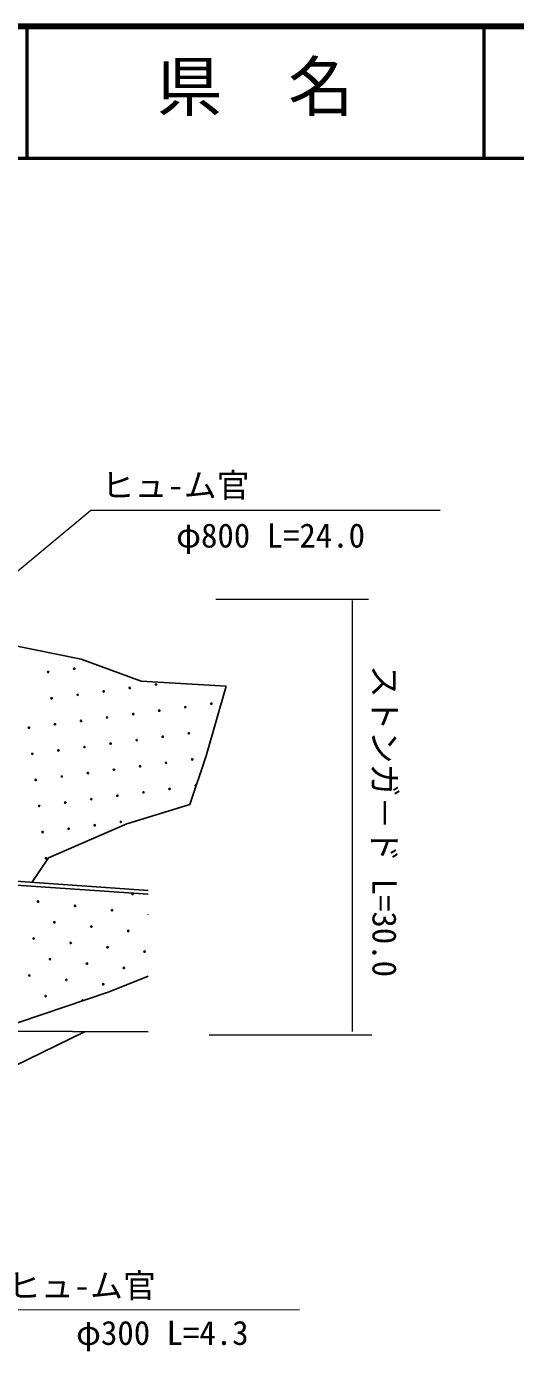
# Model space of a CAD drawing. Units: millimetres, scale not verified. Extents: x 40000 to 680000, y 20000 to 380000.
# Drawn here: x 298233 to 335419, y 279310 to 380000 of the extents above; entities that cross this region are included whole.
import ezdxf
from ezdxf.enums import TextEntityAlignment as Align

# ---------------------------------------------------------------- set-up
doc = ezdxf.new("R2010")
doc.units = ezdxf.units.MM
doc.header["$LTSCALE"] = 1000
for name, color, linetype, lineweight in [('M-BGD', 7, 'Continuous', 25), ('M-STR-HTXT', 7, 'Continuous', 13), ('M-TTL', 2, 'Continuous', 140), ('M-TTL-LINE', 7, 'Continuous', 50), ('M-TTL-TXT', 7, 'Continuous', 13)]:
    doc.layers.add(name, color=color, linetype=linetype, lineweight=lineweight)
doc.styles.add('ＭＳ ゴシック', font='')
doc.styles.get('ＭＳ ゴシック').set_extended_font_data('MS Gothic')

msp = doc.modelspace()

# ---------------------------------------------------------------- linework, layer by layer
at = {"layer": 'M-BGD'}
for p, q in [((297148, 332997), (302401, 331910)), ((302401, 331910), (306963, 330251)), ((306963, 330251), (313406, 329862)), ((313406, 329862), (311895, 324579)), ((311895, 324579), (310647, 320886)), ((310647, 320886), (305851, 319407)), ((305851, 319407), (299910, 316827)), ((299910, 316827), (298649, 314959)), ((289774, 315263), (307497, 314055)), ((289809, 315561), (307497, 314355)), ((304509, 306649), (307497, 307837)), ((295692, 303665), (304509, 306649)), ((307497, 303609), (295692, 303665)), ((302695, 303632), (297253, 300959))]:
    msp.add_line(p, q, dxfattribs=at)
for centre in [(299880, 330937), (301863, 331197), (302123, 329214), (304106, 329474), (306089, 329735), (308072, 329995), (300140, 328954), (310315, 328272), (312298, 328532), (302383, 327231), (304366, 327491), (306349, 327752), (308332, 328012), (298417, 326711), (300400, 326971), (310576, 326289), (302644, 325248), (304627, 325508), (306610, 325769), (308593, 326029), (298678, 324728), (300661, 324988), (310836, 324306), (302904, 323265), (304887, 323525), (306870, 323786), (308853, 324046), (298938, 322745), (300921, 323005), (303164, 321282), (305147, 321542), (307130, 321803), (309113, 322063), (299198, 320762), (301181, 321022), (303424, 319299), (305407, 319559), (299458, 318779), (301441, 319039), (299718, 316796), (299117, 313502), (301926, 313170), (306306, 314077), (304735, 312839), (300356, 311932), (303165, 311600), (305974, 311268), (298785, 310693), (301594, 310362), (300024, 309123), (304403, 310030), (307212, 309698), (302833, 308791), (305642, 308459), (298454, 307885), (301262, 307553), (304071, 307221), (299692, 306314)]:
    msp.add_circle(centre, 50, dxfattribs=at)
for centre, start, end in [((311096, 322323), 27.18652, 295.4657), ((307544, 312507), 161.71924, 198.28076), ((302501, 305982), 4.80176, 212.59918)]:
    msp.add_arc(centre, 50, start, end, dxfattribs=at)
at = {"layer": 'M-STR-HTXT'}
for p, q in [((303125, 343211), (283352, 326852)), ((329698, 343219), (303125, 343211)), ((312621, 336493), (324243, 336493)), ((322994, 336368), (322994, 303625)), ((312121, 303375), (324493, 303375)), ((296508, 282489), (318998, 282495))]:
    msp.add_line(p, q, dxfattribs=at)
at = {"layer": 'M-TTL'}
msp.add_line((680000, 380000), (40000, 380000), dxfattribs=at)
at = {"layer": 'M-TTL-LINE'}
for p, q in [((298250, 380000), (298250, 370000)), ((333000, 380000), (333000, 370000)), ((40000, 370000), (680000, 370000))]:
    msp.add_line(p, q, dxfattribs=at)

# ---------------------------------------------------------------- texts
at = {"layer": 'M-STR-HTXT', "style": 'ＭＳ ゴシック'}
for s, p in [('ヒュ-ム官', (303945, 343669)), ('φ800 L=24.0', (309610, 339855)), ('ヒュ-ム官', (296820, 282851)), ('φ300 L=4.3', (302002, 279259))]:
    msp.add_text(s, height=1833, dxfattribs=at).set_placement(p, align=Align.BOTTOM_LEFT)
msp.add_text('ストンガ－ド L=30.0', height=1833, rotation=270, dxfattribs=at).set_placement((323994, 331494), align=Align.BOTTOM_LEFT)
at = {"layer": 'M-TTL-TXT', "style": 'ＭＳ ゴシック'}
msp.add_text('県\u3000名', height=3666, dxfattribs=at).set_placement((308125, 372500), align=Align.BOTTOM_LEFT)

doc.saveas('drawing.dxf')
